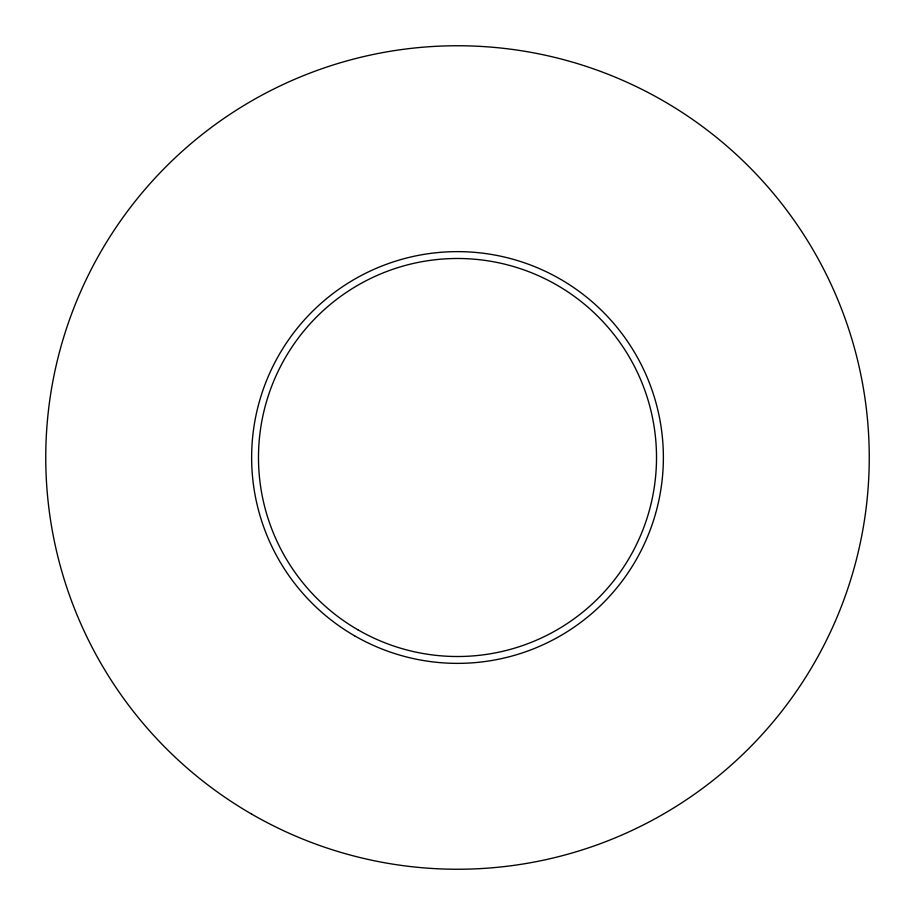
<?xml version="1.0" encoding="UTF-8"?>
<svg xmlns="http://www.w3.org/2000/svg" width="915" height="915" viewBox="0 0 915 915"><rect width="100%" height="100%" fill="white"/><g stroke="black" fill="none" stroke-linecap="round" stroke-linejoin="round"><path stroke-width="1.37" d="M251.625 814.087A411.75 411.75 0 0 0 869.25 457.5A411.75 411.75 0 0 0 251.625 100.913A411.75 411.75 0 0 0 251.625 814.087M354.562 635.788A205.875 205.875 0 0 0 663.375 457.5A205.875 205.875 0 0 0 354.562 279.212A205.875 205.875 0 0 0 354.562 635.788M357.994 629.852A199.013 199.013 0 0 0 656.513 457.5A199.013 199.013 0 0 0 357.994 285.148A199.013 199.013 0 0 0 357.994 629.852"/></g></svg>
